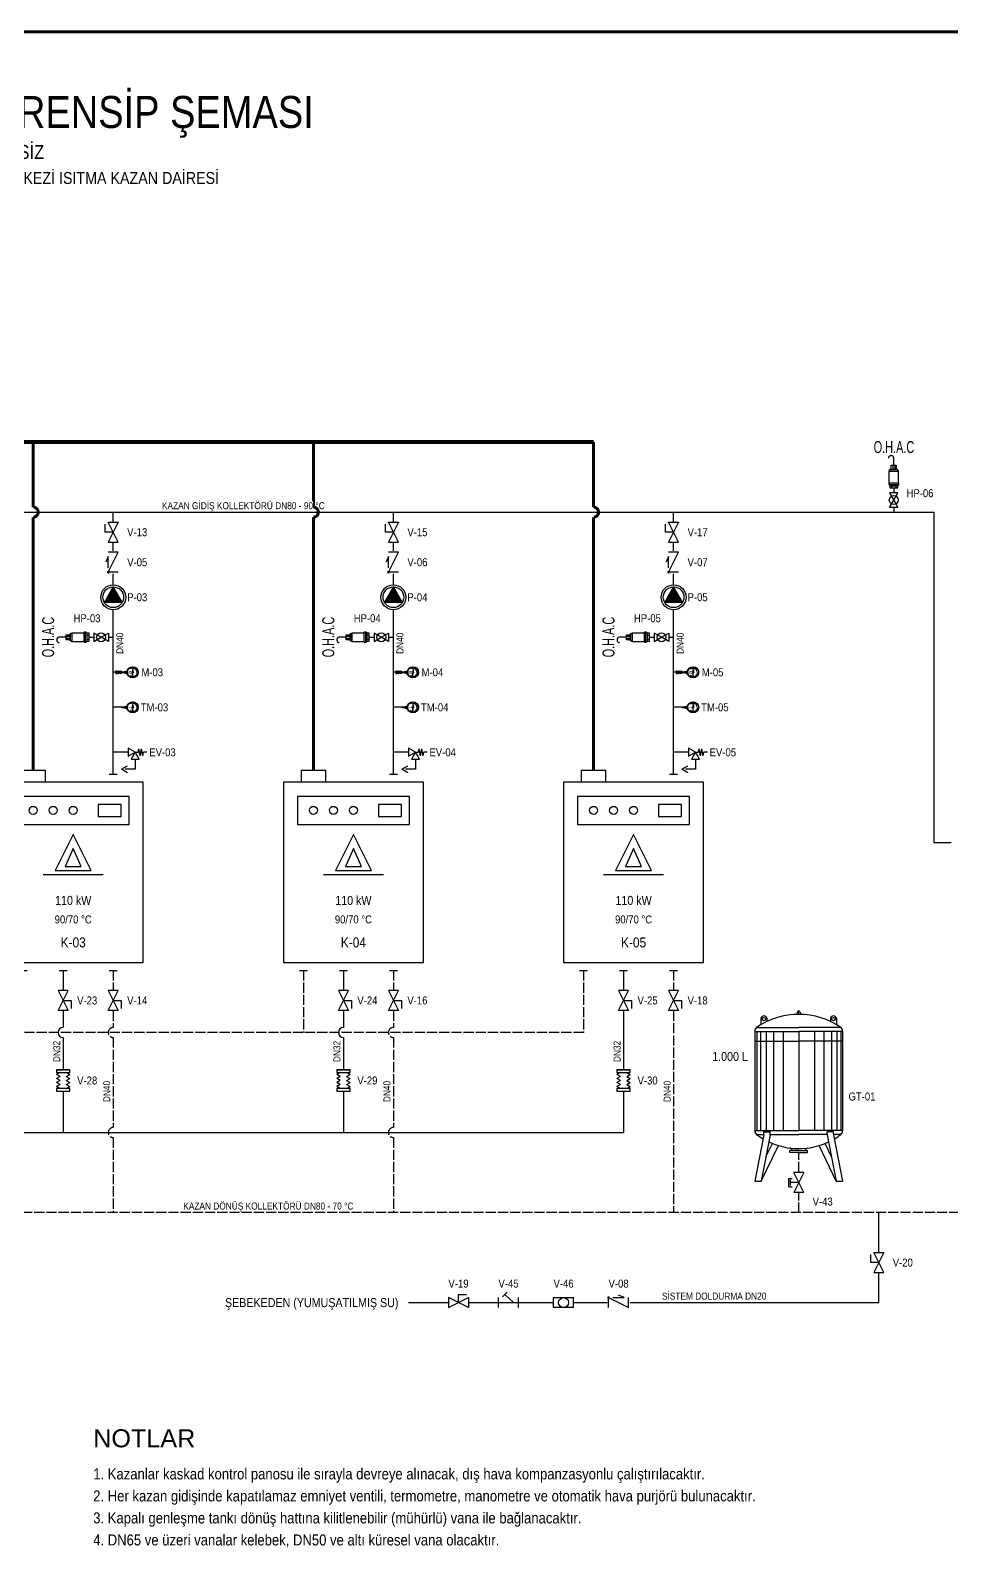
# Model space of a CAD drawing. Header units: centimetres. Extents: x -1298 to 2300, y -2123 to 932.
# Drawn here: x 587 to 1508, y -589 to 932 of the extents above; entities that cross this region are included whole.
import ezdxf
from ezdxf.enums import TextEntityAlignment as Align

# ---------------------------------------------------------------- set-up
doc = ezdxf.new("R2010")
doc.units = ezdxf.units.CM
doc.header["$LTSCALE"] = 8
doc.linetypes.add('DASHED', pattern=[1.524, 1.27, -0.254])
for name, color, linetype in [('MTY-TEFRIS', 15, 'Continuous'), ('MTY-VANA', 1, 'Continuous'), ('ROTAS-DOGALGAZ-BORU', 2, 'Continuous'), ('ROTAS-DOGALGAZ-SEMBOL', 2, 'Continuous'), ('ROTAS-ISITMA-BACA', 8, 'Continuous'), ('ROTAS-ISITMA-BASLIK', 5, 'Continuous'), ('ROTAS-ISITMA-CAP', 41, 'Continuous'), ('ROTAS-ISITMA-CIHAZ', 135, 'Continuous'), ('ROTAS-ISITMA-DONUS', 30, 'DASHED'), ('ROTAS-ISITMA-ETIKET', 3, 'Continuous'), ('ROTAS-ISITMA-GIDIS', 10, 'Continuous'), ('ROTAS-ISITMA-POMPA', 30, 'Continuous'), ('ROTAS-ISITMA-VANA', 1, 'Continuous'), ('ROTAS-ISITMA-YAZI', 7, 'Continuous'), ('ROTAS-ISITMA-YOGUSMA', 6, 'DASHED'), ('ROTAS-PAFTA', 7, 'Continuous'), ('ROTAS-SIHHI-SOGUK-SU', 5, 'Continuous')]:
    doc.layers.add(name, color=color, linetype=linetype)
doc.styles.add('MTYCAPLT', font='arial.ttf', dxfattribs={"width": 0.65, "height": 1})
doc.styles.add('ROTAS', font='arial.ttf')

# ---------------------------------------------------------------- blocks, each defined once
blk = doc.blocks.new('ROTAS-KAZAN-DUVAR')
for p, q in [((106, 188), (114, 188)), ((40, 88), (100, 88)), ((16, -8), (24, -8)), ((56, -8), (64, -8)), ((106, -8), (114, -8))]:
    blk.add_line(p, q)
blk.add_lwpolyline([(18, 180), (18, 192), (42, 192), (42, 180)])
for points in [[(0, 0), (140, 0), (140, 180), (0, 180)], [(14, 138), (126, 138), (126, 166), (14, 166)], [(95, 146), (118, 146), (118, 158), (95, 158)], [(52, 92), (88, 92), (70, 128)], [(62, 96), (78, 96), (70, 114)]]:
    blk.add_lwpolyline(points, close=True)
for centre in [(30, 152), (50, 152), (70, 152)]:
    blk.add_circle(centre, 4)
blk = doc.blocks.new('MTY-EMNİYET VENTİLİ')
at = {"layer": 'MTY-VANA'}
for p, q in [((0, 33.7), (0, 30.3)), ((0, 22), (-4, 15)), ((3.5, 29.6), (-3.5, 28.3)), ((3.5, 27), (-3.5, 28.3)), ((3.5, 27), (-3.5, 25.6)), ((0, 25), (-3.5, 25.6)), ((3.5, 29.6), (0, 30.3)), ((7, 26), (0, 22)), ((0, 22), (0, 25)), ((0, 22), (7, 18)), ((4, 15), (0, 22)), ((7, 18), (7, 26)), ((7, 22), (17, 22)), ((17, 22), (17, 12)), ((-4, 15), (4, 15)), ((0, 15), (0, 0)), ((17, 8.3), (13.5, 14.3)), ((20.5, 14.3), (17, 8.3))]:
    blk.add_line(p, q, dxfattribs=at)
at = {"layer": 'MTY-VANA', "style": 'MTYCAPLT', "width": 0.65}
blk.add_attdef('CAP', text='', height=10, rotation=358.601, dxfattribs=at).set_placement((0.8, 6.1), align=Align.CENTER)
blk = doc.blocks.new('MTY-TERMOMETRE')
at = {"layer": 'MTY-VANA', "color": 1}
for p, q in [((-3.7, 19.8), (-4.5, 19.9)), ((-3.7, 19.2), (-4.5, 19.1)), ((-3.5, 20.5), (-4.4, 20.7)), ((-3.6, 18.6), (-4.4, 18.4)), ((-3.3, 21.1), (-4.1, 21.4)), ((-3.3, 18), (-4.1, 17.6)), ((-3, 21.6), (-3.7, 22.1)), ((-3, 17.4), (-3.7, 16.9)), ((-2.6, 22.1), (-3.2, 22.7)), ((-2.7, 19.7), (-0.6, 19.7)), ((-2.7, 19.7), (-2.7, 19.3)), ((-2.7, 19.3), (-0.6, 19.4)), ((-2.1, 22.5), (-2.6, 23.2)), ((-1.5, 22.9), (-1.9, 23.6)), ((-0.9, 23.1), (-1.1, 23.9)), ((-0.3, 23.2), (-0.4, 24)), ((0.4, 23.2), (0.4, 24)), ((4.5, 19.5), (0.5, 19.6)), ((4.5, 19.5), (0.6, 19.4)), ((1, 23.1), (1.2, 23.9)), ((1.6, 22.9), (2, 23.6)), ((2.1, 22.5), (2.6, 23.2)), ((2.6, 22.1), (3.2, 22.7)), ((3, 17.4), (3.7, 16.9)), ((3.1, 21.6), (3.7, 22.1)), ((3.4, 21.1), (4.1, 21.4)), ((3.4, 17.9), (4.1, 17.6)), ((3.6, 20.5), (4.4, 20.7)), ((3.6, 18.5), (4.4, 18.3)), ((3.7, 19.8), (4.5, 19.9)), ((3.7, 19.2), (4.5, 19.1)), ((-1.2, 12.5), (-1.2, 13.4)), ((1.2, 12.5), (-1.2, 12.5)), ((0.9, 13.5), (-0.9, 13.5)), ((-0.9, 10.9), (-0.9, 12.5)), ((0.9, 10.9), (-0.9, 10.9)), ((-0.7, 13.5), (-0.7, 14)), ((-0.5, 12.6), (-0.5, 13.4)), ((-0.5, 8.6), (-0.5, 10.9)), ((0.5, 8.6), (-0.5, 8.6)), ((0, 8.6), (0, 0)), ((0.5, 10.9), (0.5, 8.6)), ((0.6, 12.6), (0.6, 13.4)), ((0.7, 13.5), (0.7, 14)), ((0.9, 12.5), (0.9, 10.9)), ((1.2, 12.5), (1.2, 13.4))]:
    blk.add_line(p, q, dxfattribs=at)
for radius in [5.58, 5.3, 0.576]:
    blk.add_circle((0, 19.5), radius, dxfattribs=at)
for centre, radius, start, end in [((-0.9, 13), 0.576, 54.6994, 125.3066), ((-0.9, 13.1), 0.576, 234.694, 305.3013), ((0, 12.2), 1.33, 65.9035, 113.6507), ((0, 13.8), 1.33, 246.3499, 294.0971), ((0.9, 13), 0.576, 54.6934, 125.3006), ((0.9, 13.1), 0.576, 234.7001, 305.3073)]:
    blk.add_arc(centre, radius, start, end, dxfattribs=at)
at = {"layer": 'MTY-VANA', "style": 'MTYCAPLT', "width": 0.65}
blk.add_text('T', height=3, dxfattribs=at).set_placement((0, 15, 0), align=Align.CENTER)
blk.add_attdef('CAP', text='', height=1, rotation=270, dxfattribs=at).set_placement((0, 0), align=Align.CENTER)
blk = doc.blocks.new('MTY-MANOMETRE')
at = {"layer": 'MTY-VANA', "color": 1}
for p, q in [((-3.7, 19.8), (-4.5, 19.9)), ((-3.7, 19.2), (-4.5, 19.1)), ((-3.5, 20.5), (-4.4, 20.7)), ((-3.6, 18.6), (-4.4, 18.4)), ((-3.3, 21.1), (-4.1, 21.4)), ((-3.3, 18), (-4.1, 17.6)), ((-3, 21.6), (-3.7, 22.1)), ((-3, 17.4), (-3.7, 16.9)), ((-2.6, 22.1), (-3.2, 22.7)), ((-2.7, 19.7), (-0.6, 19.7)), ((-2.7, 19.7), (-2.7, 19.3)), ((-2.7, 19.3), (-0.6, 19.4)), ((-2.1, 22.5), (-2.6, 23.2)), ((-1.5, 22.9), (-1.9, 23.6)), ((-0.9, 23.1), (-1.1, 23.9)), ((-0.3, 23.2), (-0.4, 24)), ((0.4, 23.2), (0.4, 24)), ((4.5, 19.5), (0.5, 19.6)), ((4.5, 19.5), (0.6, 19.4)), ((1, 23.1), (1.2, 23.9)), ((1.6, 22.9), (2, 23.6)), ((2.1, 22.5), (2.6, 23.2)), ((2.6, 22.1), (3.2, 22.7)), ((3, 17.4), (3.7, 16.9)), ((3.1, 21.6), (3.7, 22.1)), ((3.4, 21.1), (4.1, 21.4)), ((3.4, 17.9), (4.1, 17.6)), ((3.6, 20.5), (4.4, 20.7)), ((3.6, 18.5), (4.4, 18.3)), ((3.7, 19.8), (4.5, 19.9)), ((3.7, 19.2), (4.5, 19.1)), ((-1.2, 12.5), (-1.2, 13.4)), ((1.2, 12.5), (-1.2, 12.5)), ((0.9, 13.5), (-0.9, 13.5)), ((-0.9, 10.9), (-0.9, 12.5)), ((0.9, 10.9), (-0.9, 10.9)), ((-0.7, 13.5), (-0.7, 14)), ((-0.5, 12.6), (-0.5, 13.4)), ((-0.5, 8.6), (-0.5, 10.9)), ((0.5, 8.6), (-0.5, 8.6)), ((0, 8.6), (0, 8)), ((0, 2.3), (0, 0)), ((0.5, 10.9), (0.5, 8.6)), ((0.6, 12.6), (0.6, 13.4)), ((0.7, 13.5), (0.7, 14)), ((0.9, 12.5), (0.9, 10.9)), ((1.2, 12.5), (1.2, 13.4))]:
    blk.add_line(p, q, dxfattribs=at)
at = {"layer": 'MTY-VANA'}
for p, q in [((-1.5, 7.8), (1.5, 7.8)), ((0, 5.2), (-1.5, 7.8)), ((0, 5.2), (-1.5, 2.5)), ((-1.5, 2.5), (1.5, 2.5)), ((1.5, 7.8), (0, 5.2)), ((1.5, 2.5), (0, 5.2))]:
    blk.add_line(p, q, dxfattribs=at)
at = {"layer": 'MTY-VANA', "color": 1}
for radius in [5.58, 5.3, 0.576]:
    blk.add_circle((0, 19.5), radius, dxfattribs=at)
at = {"layer": 'MTY-VANA'}
blk.add_circle((0, 5.2), 1.5, dxfattribs=at)
at = {"layer": 'MTY-VANA', "color": 1}
for centre, radius, start, end in [((-0.9, 13), 0.576, 54.6994, 125.3066), ((-0.9, 13.1), 0.576, 234.694, 305.3013), ((0, 12.2), 1.33, 65.9035, 113.6507), ((0, 13.8), 1.33, 246.3499, 294.0971), ((0.9, 13), 0.576, 54.6934, 125.3006), ((0.9, 13.1), 0.576, 234.7001, 305.3073)]:
    blk.add_arc(centre, radius, start, end, dxfattribs=at)
at = {"layer": 'MTY-VANA', "width": 0.7}
blk.add_text('M', height=3.59, dxfattribs=at).set_placement((0, 15, 0), align=Align.CENTER)
at = {"layer": 'MTY-VANA', "style": 'MTYCAPLT', "width": 0.65}
blk.add_attdef('CAP', text='', height=10, rotation=270, dxfattribs=at).set_placement((0, 0), align=Align.CENTER)
blk = doc.blocks.new('MTY-O.H.A.C')
at = {"layer": 'MTY-VANA', "color": 2, "lineweight": -3}
for p, q in [((-2.4, 56.5), (-3, 56.5)), ((0, 47.1), (0, 54.1))]:
    blk.add_line(p, q, dxfattribs=at)
at = {"layer": 'MTY-VANA', "color": 2}
for p, q in [((-2.5, 47.1), (2.5, 47.1)), ((-2.5, 43.1), (-2.5, 47.1)), ((-1, 47.1), (-1, 43.1)), ((1, 47.1), (1, 43.1)), ((2.5, 47.1), (2.5, 43.1)), ((-4.5, 41.1), (-3.5, 42.6)), ((-4.5, 41.1), (4.5, 41.1)), ((-4.5, 29.2), (-4.5, 41.1)), ((-3.5, 43.1), (3.5, 43.1)), ((-3.5, 42.6), (-3.5, 43.1)), ((-3.5, 42.6), (3.5, 42.6)), ((3.5, 42.6), (3.5, 43.1)), ((3.5, 42.6), (4.5, 41.1)), ((4.5, 41.1), (4.5, 29.2)), ((-5, 29.2), (5, 29.2)), ((-5, 29.2), (-5, 27.7)), ((-5, 27.7), (5, 27.7)), ((-5, 27.7), (-4, 26.2)), ((-4, 26.2), (4, 26.2)), ((-4, 26.2), (-4, 24.2)), ((-4, 24.2), (4, 24.2)), ((-2, 26.2), (-2, 24.2)), ((2, 26.2), (2, 24.2)), ((4, 26.2), (5, 27.7)), ((4, 24.2), (4, 26.2)), ((5, 27.7), (5, 29.2))]:
    blk.add_line(p, q, dxfattribs=at)
at = {"layer": 'MTY-VANA', "lineweight": -3}
for p, q in [((0, 24.2), (0, 19.4)), ((0, 4.8), (0, 0))]:
    blk.add_line(p, q, dxfattribs=at)
at = {"layer": 'MTY-VANA'}
for points in [[(4.2, 19.4), (-4.2, 19.4), (0, 12.1)], [(4.2, 4.8), (-4.2, 4.8), (0, 12.1)]]:
    blk.add_lwpolyline(points, close=True, dxfattribs=at)
blk.add_circle((0, 12.1), 4.46, dxfattribs=at)
at = {"layer": 'MTY-VANA', "color": 2, "lineweight": -3}
for centre, start, end in [((-3, 54.1), 90, 180), ((-2.4, 54.1), 0, 90)]:
    blk.add_arc(centre, 2.36, start, end, dxfattribs=at)
at = {"layer": 'MTY-VANA', "color": 2, "lineweight": -3, "style": 'MTYCAPLT', "width": 0.65}
blk.add_text('O.H.A.C', height=12, dxfattribs=at).set_placement((0.2, 65.1), align=Align.MIDDLE_CENTER)
at = {"layer": 'MTY-VANA', "style": 'MTYCAPLT', "width": 0.65}
blk.add_attdef('CAP', text='', height=10, rotation=270, dxfattribs=at).set_placement((0, 2.4), align=Align.CENTER)
blk = doc.blocks.new('ROTAS-POMPA')
blk.add_hatch(color=7).paths.add_polyline_path([(10.35, 0), (-4.95, 8.85), (-4.95, -8.85)])
blk.add_lwpolyline([(10.35, 0), (-4.95, 8.85), (-4.95, -8.85)], close=True)
for radius in [12.45, 10.35]:
    blk.add_circle((0, 0), radius)
blk = doc.blocks.new('MTY-CEKVALF VANA')
at = {"layer": 'MTY-VANA'}
h = blk.add_hatch(color=256, dxfattribs=at)
edge = h.paths.add_edge_path()
edge.add_arc((-10, 5), 1.41, 180, 540, ccw=False)
for p, q in [((-10, -5), (-10, 5)), ((-10, 5), (10, -5)), ((-5.6, 5), (5.6, 5)), ((5.6, 5), (0, 7.3)), ((10, -5), (10, 5))]:
    blk.add_line(p, q, dxfattribs=at)
at = {"layer": 'MTY-VANA', "style": 'MTYCAPLT', "width": 0.65}
blk.add_attdef('CAP', text='', height=10, dxfattribs=at).set_placement((-0.4, -4.9), align=Align.CENTER)
blk = doc.blocks.new('MTY-KURESEL VANA')
at = {"layer": 'MTY-VANA'}
for p, q in [((0, 0), (0, 8)), ((0, 8), (8, 8))]:
    blk.add_line(p, q, dxfattribs=at)
blk.add_lwpolyline([(-10, 5), (-10, -5), (10, 5), (10, -5), (-10, 5)], dxfattribs=at)
at = {"layer": 'MTY-VANA', "style": 'MTYCAPLT', "width": 0.65}
blk.add_attdef('CAP', text='', height=10, dxfattribs=at).set_placement((-1.1, 0), align=Align.CENTER)
blk = doc.blocks.new('MTY-ESNEK BAGLANTI')
at = {"layer": 'MTY-VANA'}
for p, q in [((-10.8, -6.7), (-10.8, 6.7)), ((-8.1, 3.1), (-6, 6.7)), ((-4, 3.1), (-6, 6.7)), ((-4, 3.1), (-2, 6.7)), ((0, 3.1), (-2, 6.7)), ((0, 3.1), (2, 6.7)), ((4, 3.1), (2, 6.7)), ((4, 3.1), (6, 6.7)), ((8.1, 3.1), (6, 6.7)), ((-8.1, -3.1), (-6, -6.7)), ((-4, -3.1), (-6, -6.7)), ((-4, -3.1), (-2, -6.7)), ((0, -3.1), (-2, -6.7)), ((0, -3.1), (2, -6.7)), ((4, -3.1), (2, -6.7)), ((4, -3.1), (6, -6.7)), ((8.1, -3.1), (6, -6.7))]:
    blk.add_line(p, q, dxfattribs=at)
for points in [[(-8.1, 6.7), (-10.8, 6.7), (-10.8, -6.7), (-8.1, -6.7)], [(10.8, 6.7), (8.1, 6.7), (8.1, -6.7), (10.8, -6.7)]]:
    blk.add_lwpolyline(points, close=True, dxfattribs=at)
at = {"layer": 'MTY-VANA', "style": 'MTYCAPLT', "width": 0.65}
blk.add_attdef('CAP', text='', height=10, dxfattribs=at).set_placement((0, 0), align=Align.CENTER)
blk = doc.blocks.new('MTY-KITLENEBILIR VANA')
at = {"layer": 'MTY-VANA'}
for p, q in [((-10, -5), (-10, 5)), ((-10, -5), (10, 5)), ((10, -5), (-10, 5)), ((-4.4, 9.8), (-4.4, 6.4)), ((-4.4, 9.8), (4, 9.8)), ((-2.8, 8.1), (2.8, 8.1)), ((0, 0), (0, 8.1)), ((4, 9.8), (4, 6.4)), ((10, -5), (10, 5))]:
    blk.add_line(p, q, dxfattribs=at)
at = {"layer": 'MTY-VANA', "style": 'MTYCAPLT', "width": 0.65}
blk.add_attdef('CAP', text='', height=10, rotation=206.5651, dxfattribs=at).set_placement((0, 0), align=Align.CENTER)
blk = doc.blocks.new('MTY-GENLEŞME TANKI KOLON')
at = {"layer": 'MTY-TEFRIS', "color": 4, "ltscale": 100}
for p, q in [((-1.4, 175.9), (-2.9, 172.5)), ((0, 172.6), (0, 177.3)), ((0, 172.6), (0, 177.3)), ((1.4, 175.9), (2.9, 172.5)), ((-52.7, 156.2), (0, 156.2)), ((-47.2, 168), (-47.2, 159.7)), ((-39.7, 168), (-39.7, 163.7)), ((52.7, 156.2), (0, 156.2)), ((39.7, 168), (39.7, 163.7)), ((47.2, 168), (47.2, 159.7)), ((-54.9, 151.4), (-54.9, 27.4)), ((-54.9, 139), (0, 139)), ((54.9, 139), (0, 139)), ((54.9, 151.4), (54.9, 27.4)), ((-43.6, 22), (-54.8, -35.6)), ((-52.7, 22.6), (-43.5, 22.6)), ((-35.6, 22), (-46.9, -35.6)), ((-43.5, 25.9), (-35.5, 25.9)), ((-43.5, 23.2), (-43.5, 25.9)), ((-35.6, 22.6), (0, 22.6)), ((-35.5, 23.2), (-35.5, 25.9)), ((35.6, 22.6), (0, 22.6)), ((43.5, 25.9), (35.5, 25.9)), ((35.5, 23.2), (35.5, 25.9)), ((35.6, 22), (46.9, -35.6)), ((43.5, 23.2), (43.5, 25.9)), ((52.7, 22.6), (43.5, 22.6)), ((43.6, 22), (54.8, -35.6)), ((-46.9, -35.6), (-25.4, 8.8)), ((-41, -5.4), (-32.9, 11.4)), ((-11, 0), (-11, 2.4)), ((0, 2.4), (-11, 2.4)), ((0, 0), (-11, 0)), ((0, 2.4), (11, 2.4)), ((0, 0), (11, 0)), ((11, 0), (11, 2.4)), ((46.9, -35.6), (25.4, 8.8)), ((41, -5.4), (32.9, 11.4)), ((-54.8, -35.6), (-46.9, -35.6)), ((46.9, -35.6), (54.8, -35.6))]:
    blk.add_line(p, q, dxfattribs=at)
at = {"layer": 'MTY-TEFRIS', "color": 1, "ltscale": 100}
for p, q in [((-54.9, 151.4), (0, 151.4)), ((-52.5, 151.4), (-52.5, 27.4)), ((-47.8, 151.4), (-47.8, 27.4)), ((-40.8, 151.4), (-40.8, 27.4)), ((-31.4, 151.4), (-31.4, 27.4)), ((-19.6, 151.4), (-19.6, 27.4)), ((54.9, 151.4), (0, 151.4)), ((0, 151.4), (0, 27.4)), ((19.6, 151.4), (19.6, 27.4)), ((31.4, 151.4), (31.4, 27.4)), ((40.8, 151.4), (40.8, 27.4)), ((47.8, 151.4), (47.8, 27.4)), ((52.5, 151.4), (52.5, 27.4)), ((-54.9, 27.4), (0, 27.4)), ((54.9, 27.4), (0, 27.4))]:
    blk.add_line(p, q, dxfattribs=at)
at = {"layer": 'MTY-TEFRIS', "color": 4, "ltscale": 100}
for centre in [(-43.4, 166.7), (43.4, 166.7)]:
    blk.add_circle(centre, 2.11, dxfattribs=at)
for centre, radius, start, end in [((-0.2, 80.5), 92.1, 89.8626, 124.7126), ((0, 175.3), 1.55, 90, 158.8439), ((0, 175.3), 1.55, 21.1561, 90), ((0.2, 80.5), 92.1, 55.2874, 90.1374), ((-48.6, 151.4), 6.27, 130.1725, 180), ((-43.4, 166.7), 3.96, 19.1946, 160.8054), ((43.4, 166.7), 3.96, 19.1946, 160.8054), ((48.6, 151.4), 6.27, 0, 49.8275), ((-48.6, 27.4), 6.27, 180, 229.8275), ((0, 92.5), 87.6, 233.0291, 239.4001), ((-49.8, 23.2), 6.27, 348.9798, 0), ((-41.8, 23.2), 6.27, 348.9798, 0), ((41.8, 23.2), 6.27, 180, 191.0202), ((49.8, 23.2), 6.27, 180, 191.0202), ((0, 92.5), 87.6, 300.5999, 306.9709), ((48.6, 27.4), 6.27, 310.1725, 0), ((0, 92.5), 87.6, 244.7643, 295.2357), ((-12.2, 1.3), 4.52, 13.3838, 76.0694), ((12.2, 1.3), 4.52, 103.9306, 166.6162)]:
    blk.add_arc(centre, radius, start, end, dxfattribs=at)
blk = doc.blocks.new('MTY-PISLIK TUTUCU')
at = {"layer": 'MTY-VANA'}
for p, q in [((-10, -5), (-10, 5)), ((-10, 0), (10, 0)), ((10, -5), (10, 5))]:
    blk.add_line(p, q, dxfattribs=at)
at = {"layer": 'MTY-VANA', "color": 1, "ltscale": 75}
for p, q in [((-6.1, 5.8), (-1.4, 10.5)), ((5.1, 0), (-3.7, 8.1))]:
    blk.add_line(p, q, dxfattribs=at)
at = {"layer": 'MTY-VANA', "style": 'MTYCAPLT', "width": 0.65}
blk.add_attdef('CAP', text='', height=10, rotation=180, dxfattribs=at).set_placement((0, 0), align=Align.CENTER)
blk = doc.blocks.new('MTY-OTOMATIK DOLUM VANASI')
at = {"layer": 'MTY-VANA'}
for p, q in [((-10, -5), (-10, 5)), ((-10, 5), (10, 5)), ((10, -5), (10, 5)), ((10, -5), (-10, -5))]:
    blk.add_line(p, q, dxfattribs=at)
blk.add_circle((0, 0), 5, dxfattribs=at)
at = {"layer": 'MTY-VANA', "style": 'MTYCAPLT', "width": 0.65}
blk.add_attdef('CAP', text='', height=10, rotation=333.4349, dxfattribs=at).set_placement((0, 0), align=Align.CENTER)

msp = doc.modelspace()

# ---------------------------------------------------------------- linework, layer by layer
at = {"layer": 'ROTAS-DOGALGAZ-BORU'}
for points in [[(620, -8), (620, -27.5)], [(900, -8), (900, -27.5)], [(1180, -8), (1180, -27.5)], [(1180, -48.5), (1180, -107)], [(620, -129), (620, -170)], [(900, -129), (900, -170)], [(1180, -129), (1180, -170)], [(-479.5, -170), (1180, -170)]]:
    msp.add_lwpolyline(points, dxfattribs=at)
for points in [[(620, -48.5), (620, -65, 1), (620, -75), (620, -107)], [(900, -48.5), (900, -65, 1), (900, -75), (900, -107)]]:
    msp.add_lwpolyline(points, format="xyb", dxfattribs=at)
at = {"layer": 'ROTAS-ISITMA-BACA', "const_width": 4}
msp.add_lwpolyline([(1150, 520), (-130, 520)], dxfattribs=at)
at = {"layer": 'ROTAS-ISITMA-BACA', "const_width": 3}
for points in [[(590, 192), (590, 445, 1), (590, 455), (590, 520)], [(870, 192), (870, 445, 1), (870, 455), (870, 520)], [(1150, 192), (1150, 445, 1), (1150, 455), (1150, 520)]]:
    msp.add_lwpolyline(points, format="xyb", dxfattribs=at)
at = {"layer": 'ROTAS-ISITMA-DONUS'}
for points in [[(670, -8), (670, -27.5)], [(950, -8), (950, -27.5)], [(1230, -8), (1230, -27.5)], [(1559.5, -33.3125), (1540, -33.3125), (1540, -250), (110, -250)], [(1230, -48.5), (1230, -250)], [(1355, -209.5), (1355, -190)], [(1355, -250), (1355, -230.5)]]:
    msp.add_lwpolyline(points, dxfattribs=at)
for points in [[(670, -48.5), (670, -65, 1), (670, -75), (670, -165, 1), (670, -175), (670, -250)], [(950, -48.5), (950, -65, 1), (950, -75), (950, -165, 1), (950, -175), (950, -250)]]:
    msp.add_lwpolyline(points, format="xyb", dxfattribs=at)
at = {"layer": 'ROTAS-ISITMA-GIDIS'}
for points in [[(110, 450), (1490, 450), (1490, 120), (1507.5, 120)], [(670, 440.5), (670, 450)], [(950, 440.5), (950, 450)], [(1230, 440.5), (1230, 450)], [(670, 411.5), (670, 419.5)], [(950, 411.5), (950, 419.5)], [(1230, 411.5), (1230, 419.5)], [(670, 377.5), (670, 388.5)], [(950, 377.5), (950, 388.5)], [(1230, 377.5), (1230, 388.5)], [(670, 188), (670, 352.5)], [(950, 188), (950, 352.5)], [(1230, 188), (1230, 352.5)]]:
    msp.add_lwpolyline(points, dxfattribs=at)
at = {"layer": 'ROTAS-ISITMA-YOGUSMA'}
for points in [[(860, -8), (860, -70)], [(1140, -8), (1140, -70)], [(1140, -70), (-106, -70)]]:
    msp.add_lwpolyline(points, dxfattribs=at)
at = {"layer": 'ROTAS-SIHHI-SOGUK-SU'}
for points in [[(1435, -289.5), (1435, -250)], [(1186.5, -340), (1435, -340), (1435, -310.5)], [(965, -340), (1004.5, -340)], [(1025.5, -340), (1054.5, -340)], [(1075.5, -340), (1109.5, -340)], [(1130.5, -340), (1163.5, -340)]]:
    msp.add_lwpolyline(points, dxfattribs=at)

# ---------------------------------------------------------------- block references
at = {"layer": 'ROTAS-DOGALGAZ-SEMBOL', "rotation": 270}
for name, p in [('MTY-KURESEL VANA', (620, -38)), ('MTY-KURESEL VANA', (900, -38)), ('MTY-KURESEL VANA', (1180, -38)), ('MTY-ESNEK BAGLANTI', (620, -118)), ('MTY-ESNEK BAGLANTI', (900, -118)), ('MTY-ESNEK BAGLANTI', (1180, -118))]:
    msp.add_blockref(name, p, dxfattribs=at)
at = {"layer": 'ROTAS-ISITMA-CIHAZ'}
for p in [(560, 0), (840, 0), (1120, 0)]:
    msp.add_blockref('ROTAS-KAZAN-DUVAR', p, dxfattribs=at)
at = {"layer": 'ROTAS-ISITMA-CIHAZ', "xscale": 0.8, "yscale": 0.8}
msp.add_blockref('MTY-GENLEŞME TANKI KOLON', (1355, -190), dxfattribs=at)
at = {"layer": 'ROTAS-ISITMA-POMPA', "rotation": 90}
for p in [(670, 365), (950, 365), (1230, 365)]:
    msp.add_blockref('ROTAS-POMPA', p, dxfattribs=at)
at = {"layer": 'ROTAS-ISITMA-VANA'}
for name, p in [('MTY-O.H.A.C', (1450, 450)), ('MTY-KURESEL VANA', (1015, -340)), ('MTY-PISLIK TUTUCU', (1065, -340)), ('MTY-CEKVALF VANA', (1175, -340)), ('MTY-OTOMATIK DOLUM VANASI', (1120, -340))]:
    msp.add_blockref(name, p, dxfattribs=at)
for name, p, rotation in [('MTY-KURESEL VANA', (670, 430), 90), ('MTY-KURESEL VANA', (950, 430), 90), ('MTY-KURESEL VANA', (1230, 430), 90), ('MTY-CEKVALF VANA', (670, 400), 90), ('MTY-CEKVALF VANA', (950, 400), 90), ('MTY-CEKVALF VANA', (1230, 400), 90), ('MTY-O.H.A.C', (670, 325), 90), ('MTY-O.H.A.C', (950, 325), 90), ('MTY-O.H.A.C', (1230, 325), 90), ('MTY-MANOMETRE', (670, 290), 270), ('MTY-MANOMETRE', (950, 290), 270), ('MTY-MANOMETRE', (1230, 290), 270), ('MTY-TERMOMETRE', (670, 255), 270), ('MTY-TERMOMETRE', (950, 255), 270), ('MTY-TERMOMETRE', (1230, 255), 270), ('MTY-EMNİYET VENTİLİ', (670, 210), 270), ('MTY-EMNİYET VENTİLİ', (950, 210), 270), ('MTY-EMNİYET VENTİLİ', (1230, 210), 270), ('MTY-KURESEL VANA', (670, -38), 270), ('MTY-KURESEL VANA', (950, -38), 270), ('MTY-KURESEL VANA', (1230, -38), 270), ('MTY-KITLENEBILIR VANA', (1355, -220), 90), ('MTY-KURESEL VANA', (1435, -300), 90)]:
    msp.add_blockref(name, p, dxfattribs=dict(at, rotation=rotation))

# ---------------------------------------------------------------- texts
at = {"layer": 'ROTAS-ISITMA-BASLIK', "style": 'ROTAS', "width": 0.85}
for s, height, p in [('KAZAN DAİRESİ PRENSİP ŞEMASI', 32, (560, 850)), ('ÖLÇEKSİZ', 14, (560, 810))]:
    msp.add_text(s, height=height, dxfattribs=at).set_placement(p, align=Align.MIDDLE_CENTER)
at = {"layer": 'ROTAS-ISITMA-BASLIK', "style": 'ROTAS'}
msp.add_text('NOTLAR', height=18, dxfattribs=at).set_placement((650, -490), align=Align.BOTTOM_LEFT)
at = {"layer": 'ROTAS-ISITMA-ETIKET', "style": 'ROTAS', "width": 0.85}
for s, p in [('K-03', (630, 20)), ('K-04', (910, 20)), ('K-05', (1190, 20))]:
    msp.add_text(s, height=10, dxfattribs=at).set_placement(p, align=Align.MIDDLE_CENTER)
at = {"layer": 'ROTAS-ISITMA-YAZI', "style": 'ROTAS', "width": 0.85}
msp.add_text('GÜNGÖREN B1-B2-B3 BLOK - MERKEZİ ISITMA KAZAN DAİRESİ', height=12, dxfattribs=at).set_placement((560, 784), align=Align.MIDDLE_CENTER)
for s, p in [('1. Kazanlar kaskad kontrol panosu ile sırayla devreye alınacak, dış hava kompanzasyonlu çalıştırılacaktır.', (650, -520)), ('2. Her kazan gidişinde kapatılamaz emniyet ventili, termometre, manometre ve otomatik hava purjörü bulunacaktır.', (650, -542)), ('3. Kapalı genleşme tankı dönüş hattına kilitlenebilir (mühürlü) vana ile bağlanacaktır.', (650, -564)), ('4. DN65 ve üzeri vanalar kelebek, DN50 ve altı küresel vana olacaktır.', (650, -586))]:
    msp.add_text(s, height=11, dxfattribs=at).set_placement(p, align=Align.BOTTOM_LEFT)

# ---------------------------------------------------------------- wipeouts: each hides what was drawn before it
for points in [[(1468.952, -305), (1468.952, -295), (1449, -295), (1449, -305)], [(1129.976, -326), (1129.976, -316), (1110.024, -316), (1110.024, -326)], [(956, -345.5), (956, -334.5), (817.677, -334.5), (817.677, -345.5)]]:
    msp.add_wipeout(points)

# ---------------------------------------------------------------- next in the draw order: texts
at = {"layer": 'ROTAS-ISITMA-ETIKET', "style": 'ROTAS', "width": 0.85}
for s, p in [('V-20', (1458.976, -300)), ('V-46', (1120, -321))]:
    msp.add_text(s, height=8, dxfattribs=at).set_placement(p, align=Align.MIDDLE_CENTER)
at = {"layer": 'ROTAS-ISITMA-YAZI', "style": 'ROTAS', "width": 0.85}
msp.add_text('ŞEBEKEDEN (YUMUŞATILMIŞ SU)', height=9, dxfattribs=at).set_placement((955, -340), align=Align.MIDDLE_RIGHT)

# ---------------------------------------------------------------- next in the draw order: wipeouts: each hides what was drawn before it
for points in [[(1488.44, 464), (1488.44, 474), (1464, 474), (1464, 464)], [(869.7225, 452), (869.7225, 461), (730.2775, 461), (730.2775, 452)], [(703.952, 425), (703.952, 435), (684, 435), (684, 425)], [(983.952, 425), (983.952, 435), (964, 435), (964, 425)], [(1263.952, 425), (1263.952, 435), (1244, 435), (1244, 425)], [(703.952, 395), (703.952, 405), (684, 405), (684, 395)], [(983.952, 395), (983.952, 405), (964, 405), (964, 395)], [(1263.952, 395), (1263.952, 405), (1244, 405), (1244, 395)], [(703.952, 360), (703.952, 370), (684, 370), (684, 360)], [(983.952, 360), (983.952, 370), (964, 370), (964, 360)], [(1263.952, 360), (1263.952, 370), (1244, 370), (1244, 360)], [(656, 339), (656, 349), (631.56, 349), (631.56, 339)], [(936, 339), (936, 349), (911.56, 349), (911.56, 339)], [(1216, 339), (1216, 349), (1191.56, 349), (1191.56, 339)], [(681, 327.854), (672, 327.854), (672, 310.146), (681, 310.146)], [(961, 327.854), (952, 327.854), (952, 310.146), (961, 310.146)], [(1241, 327.854), (1232, 327.854), (1232, 310.146), (1241, 310.146)], [(718.952, 285), (718.952, 295), (699, 295), (699, 285)], [(998.952, 285), (998.952, 295), (979, 295), (979, 285)], [(1278.952, 285), (1278.952, 295), (1259, 295), (1259, 285)], [(723.44, 250), (723.44, 260), (699, 260), (699, 250)], [(1003.44, 250), (1003.44, 260), (979, 260), (979, 250)], [(1283.44, 250), (1283.44, 260), (1259, 260), (1259, 250)], [(731.44, 205), (731.44, 215), (707, 215), (707, 205)], [(1011.44, 205), (1011.44, 215), (987, 215), (987, 205)], [(1291.44, 205), (1291.44, 215), (1267, 215), (1267, 205)], [(646.147, 56.5), (646.147, 67.5), (613.853, 67.5), (613.853, 56.5)], [(926.147, 56.5), (926.147, 67.5), (893.853, 67.5), (893.853, 56.5)], [(1206.147, 56.5), (1206.147, 67.5), (1173.853, 67.5), (1173.853, 56.5)], [(648.952, 38), (648.952, 48), (611.048, 48), (611.048, 38)], [(928.952, 38), (928.952, 48), (891.048, 48), (891.048, 38)], [(1208.952, 38), (1208.952, 48), (1171.048, 48), (1171.048, 38)], [(653.952, -43), (653.952, -33), (634, -33), (634, -43)], [(703.952, -43), (703.952, -33), (684, -33), (684, -43)], [(933.952, -43), (933.952, -33), (914, -33), (914, -43)], [(983.952, -43), (983.952, -33), (964, -33), (964, -43)], [(1213.952, -43), (1213.952, -33), (1194, -33), (1194, -43)], [(1263.952, -43), (1263.952, -33), (1244, -33), (1244, -43)], [(618, -80.146), (609, -80.146), (609, -97.854), (618, -97.854)], [(898, -80.146), (889, -80.146), (889, -97.854), (898, -97.854)], [(1178, -80.146), (1169, -80.146), (1169, -97.854), (1178, -97.854)], [(1305.2, -99.5), (1305.2, -88.5), (1267.857, -88.5), (1267.857, -99.5)], [(653.952, -123), (653.952, -113), (634, -113), (634, -123)], [(933.952, -123), (933.952, -113), (914, -113), (914, -123)], [(1213.952, -123), (1213.952, -113), (1194, -113), (1194, -123)], [(1430.44, -139), (1430.44, -129), (1406, -129), (1406, -139)], [(894.7225, -248), (894.7225, -239), (755.2775, -239), (755.2775, -248)], [(1388.952, -244), (1388.952, -234), (1369, -234), (1369, -244)], [(1024.976, -326), (1024.976, -316), (1005.024, -316), (1005.024, -326)], [(1074.976, -326), (1074.976, -316), (1055.024, -316), (1055.024, -326)], [(1184.976, -326), (1184.976, -316), (1165.024, -316), (1165.024, -326)], [(1310.77, -338), (1310.77, -329), (1230.23, -329), (1230.23, -338)]]:
    msp.add_wipeout(points)

# ---------------------------------------------------------------- next in the draw order: texts
at = {"layer": 'ROTAS-ISITMA-CAP', "style": 'ROTAS', "width": 0.85}
for s, p in [('KAZAN GİDİŞ KOLLEKTÖRÜ DN80 - 90 °C', (800, 456.5)), ('KAZAN DÖNÜŞ KOLLEKTÖRÜ DN80 - 70 °C', (825, -243.5)), ('SİSTEM DOLDURMA DN20', (1270.5, -333.5))]:
    msp.add_text(s, height=7, dxfattribs=at).set_placement(p, align=Align.MIDDLE_CENTER)
for s, p in [('DN40', (676.5, 319)), ('DN40', (956.5, 319)), ('DN40', (1236.5, 319)), ('DN32', (613.5, -89)), ('DN32', (893.5, -89)), ('DN32', (1173.5, -89))]:
    msp.add_text(s, height=7, rotation=90, dxfattribs=at).set_placement(p, align=Align.MIDDLE_CENTER)
at = {"layer": 'ROTAS-ISITMA-ETIKET', "style": 'ROTAS', "width": 0.85}
for s, p in [('HP-06', (1476.22, 469)), ('V-13', (693.976, 430)), ('V-15', (973.976, 430)), ('V-17', (1253.976, 430)), ('V-05', (693.976, 400)), ('V-06', (973.976, 400)), ('V-07', (1253.976, 400)), ('P-03', (693.976, 365)), ('P-04', (973.976, 365)), ('P-05', (1253.976, 365)), ('HP-03', (643.78, 344)), ('HP-04', (923.78, 344)), ('HP-05', (1203.78, 344)), ('M-03', (708.976, 290)), ('M-04', (988.976, 290)), ('M-05', (1268.976, 290)), ('TM-03', (711.22, 255)), ('TM-04', (991.22, 255)), ('TM-05', (1271.22, 255)), ('EV-03', (719.22, 210)), ('EV-04', (999.22, 210)), ('EV-05', (1279.22, 210)), ('V-23', (643.976, -38)), ('V-14', (693.976, -38)), ('V-24', (923.976, -38)), ('V-16', (973.976, -38)), ('V-25', (1203.976, -38)), ('V-18', (1253.976, -38)), ('V-28', (643.976, -118)), ('V-29', (923.976, -118)), ('V-30', (1203.976, -118)), ('GT-01', (1418.22, -134)), ('V-43', (1378.976, -239)), ('V-19', (1015, -321)), ('V-45', (1065, -321)), ('V-08', (1175, -321))]:
    msp.add_text(s, height=8, dxfattribs=at).set_placement(p, align=Align.MIDDLE_CENTER)
at = {"layer": 'ROTAS-ISITMA-YAZI', "style": 'ROTAS', "width": 0.85}
for s, height, p in [('110 kW', 9, (630, 62)), ('110 kW', 9, (910, 62)), ('110 kW', 9, (1190, 62)), ('90/70 °C', 8, (630, 43)), ('90/70 °C', 8, (910, 43)), ('90/70 °C', 8, (1190, 43))]:
    msp.add_text(s, height=height, dxfattribs=at).set_placement(p, align=Align.MIDDLE_CENTER)
msp.add_text('1.000 L', height=9, dxfattribs=at).set_placement((1304.2, -94), align=Align.MIDDLE_RIGHT)

# ---------------------------------------------------------------- next in the draw order: wipeouts: each hides what was drawn before it
for points in [[(668, -120.146), (659, -120.146), (659, -137.854), (668, -137.854)], [(948, -120.146), (939, -120.146), (939, -137.854), (948, -137.854)], [(1228, -120.146), (1219, -120.146), (1219, -137.854), (1228, -137.854)]]:
    msp.add_wipeout(points)

# ---------------------------------------------------------------- next in the draw order: linework, layer by layer
at = {"layer": 'ROTAS-PAFTA', "const_width": 3}
msp.add_lwpolyline([(-1296, -2121.75), (2298.952, -2121.75), (2298.952, 930), (-1296, 930)], close=True, dxfattribs=at)

# ---------------------------------------------------------------- next in the draw order: texts
at = {"layer": 'ROTAS-ISITMA-CAP', "style": 'ROTAS', "width": 0.85}
for p in [(663.5, -129), (943.5, -129), (1223.5, -129)]:
    msp.add_text('DN40', height=7, rotation=90, dxfattribs=at).set_placement(p, align=Align.MIDDLE_CENTER)

doc.saveas('drawing.dxf')
